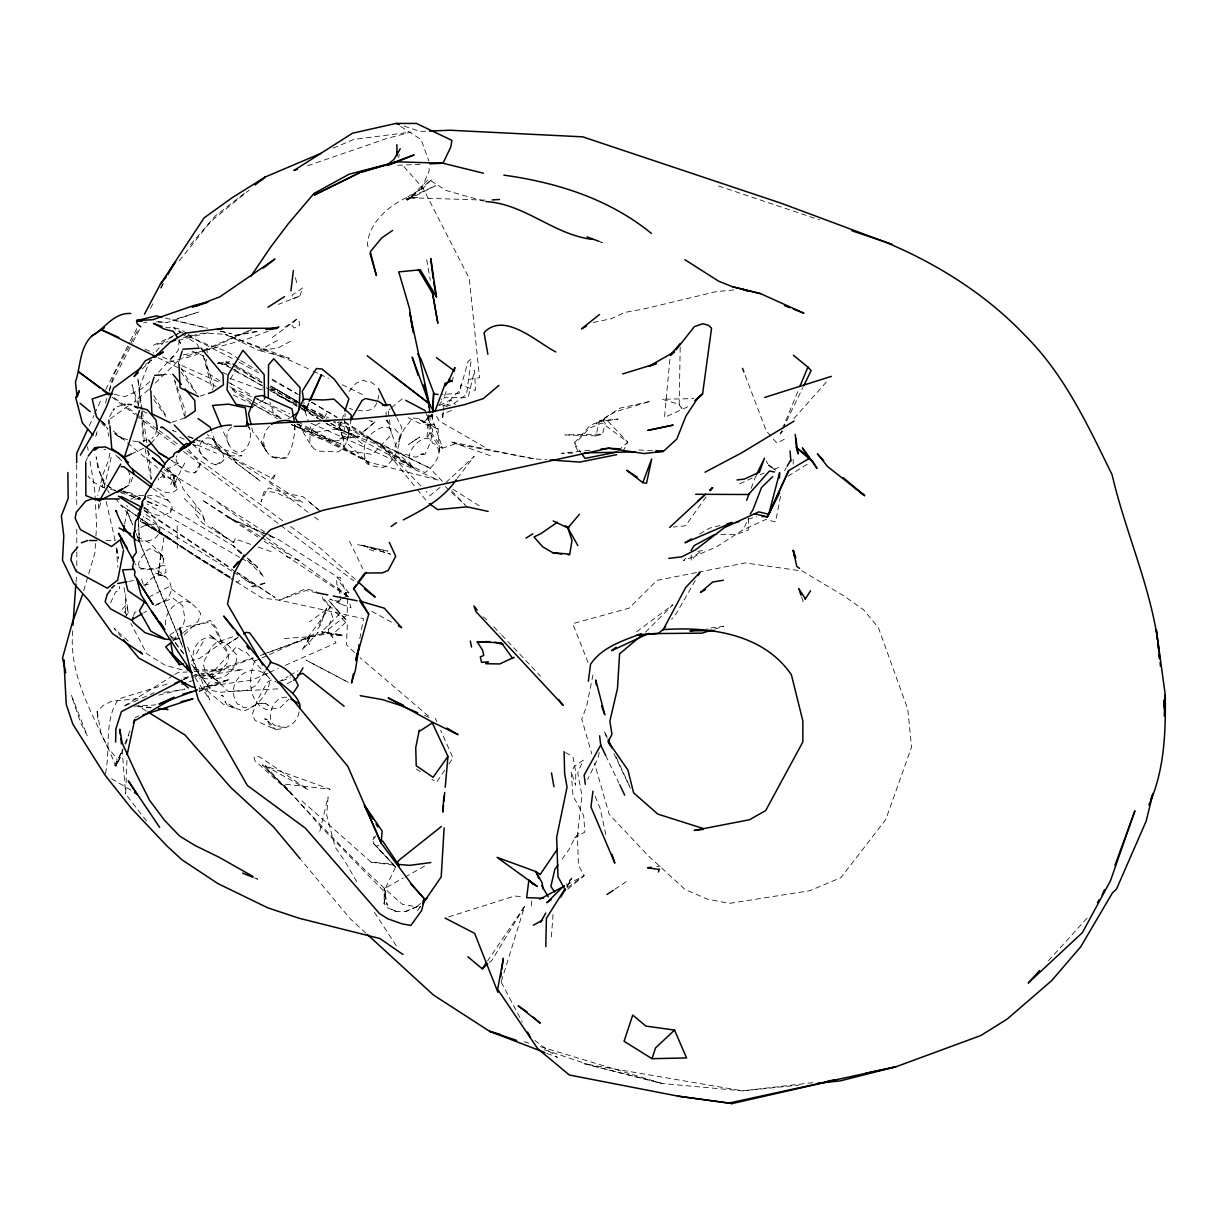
<?xml version="1.0" encoding="UTF-8"?>
<svg xmlns="http://www.w3.org/2000/svg" width="1227" height="1227" viewBox="0 0 1227 1227"><rect width="100%" height="100%" fill="white"/><g stroke="black" fill="none" stroke-linecap="round" stroke-linejoin="round"><path stroke-width="0.75" stroke-dasharray="5 3.75" d="M793.194 464.189L793.24 455.508M125.553 612.748L125.767 594.037M386.045 416.981L386.106 412.195L390.201 408.79M680.203 347.287L679.191 404.389L681.721 408.346L678.868 404.297L662.12 399.25L693.7 398.637M347.563 598.638L347.149 615.064L322.532 633.792L321.719 631.752L339.971 613.469L328.606 600.325L347.149 621.138L330.723 636L342.9 635.157L321.719 631.752L330.569 634.037L342.9 635.157L326.658 632.626L310.109 636.736L267.517 652.825M748.501 518.377L748.209 530.202L735.694 534.65L716.123 534.681M138.114 540.647C168.222 545.57 164.188 511.444 137.7 529.543M400.109 434.925C399.603 446.935 394.849 461.659 383.407 467.456L375.784 466.628L368.115 464.466L365.876 462.548L363.852 451.981L364.634 445.508L368.039 436.551C373.637 431.965 382.839 423.53 389.864 428.668L394.434 428.392L400.109 434.895M72.746 630.785C67.93 679.973 98.574 722.488 115.844 766.185L121.734 754.912M178.958 339.833L178.59 349.71L168.636 362.072L193.237 355.968L205.17 350.784M284.419 638.485L310.109 636.736L328.253 633.792L328.514 626.337L332.594 617.104L329.388 607.534L335.815 608.669L347.149 621.138M146.504 820.97L125.66 794.022L126.013 784.667M126.09 782.795L127.01 758.455M102.194 486.935L102.286 484.772L103.145 488.499M344.879 418.652L343.269 445.83L348.33 450.907L372.394 454.404L391.474 434.741L387.701 407.395M344.94 416.858L345.094 413.284M432.794 414.297L432.579 419.726L442.625 448.162L455.125 443.867L533.76 458.791L546.644 459.711M184.986 416.106L185.216 410.646L175.17 381.152M213.237 388.146L213.375 384.511L203.329 355.002M432.502 414.741L432.303 418.422L433.606 414.925M174.203 485.923L173.82 480.432L177.301 489.128L174.203 485.923L173.912 475.877L167.317 466.981M95.476 543.469L94.893 552.948L88.497 574.558M95.936 535.892L96.626 524.512L94.556 487.886L89.448 457.87M192.731 444.327C200.753 450.524 212.164 474.634 224.081 459.68L222.777 453.162L212.532 438.438L216.397 445.447L211.903 432.165M428.422 414.711L426.935 438.883L430.738 430.708L429.772 414.419M551.398 936.814L553.116 913.348M159.679 530.954L159.955 527.365L152.47 518.929L143.176 512.717M138.467 405.738L140.062 385.922L150.292 359.174M294.465 424.649L294.281 429.373L294.817 423.959M439.373 450.171L438.07 428.898L418.468 418.591L412.701 417.932L403.959 429.45L395.002 446.076L395.554 451.015L412.103 466.337L424.925 472.548C433.054 467.088 440.585 457.288 439.189 446.919M443.361 412.149L442.748 419.327L442.134 414.051L454.389 409.496M443.499 410.355L443.959 404.971L449.22 404.082M75.997 582.073L76.641 574.604M298.774 424.082L307.502 439.833L313.897 448.791L318.652 451.091L338.054 451.935C349.035 445.892 354.71 423.806 337.517 421.582M669.896 359.327L664.497 417.41L688.838 406.29M196.09 505.631L195.277 513.53L202.394 523.009L233.345 542.395L238.559 540.064L251.014 544.481M158.467 574.573L159.188 568.178L160.768 565.739L165.522 565.785L165.967 572.365L161.427 575.018L158.467 574.573L160.538 555.233M105.445 773.577C110.844 748.961 103.421 720.663 118.62 698.945L170.645 682.964M156.734 429.251L155.614 434.404L151.872 438.545M348.652 432.564L350.186 424.143M159.188 568.178L163.927 537.595M602.718 420.493L605.294 423.054L602.534 434.143L564.88 434.925L595.969 435.892L599.359 421.198L620.233 408.085L650.785 401.183L614.819 411.965L596.107 423.913L599.359 421.198L617.979 419.097L599.359 421.198M158.636 478.545L158.237 479.987M452.318 382.042L453.284 376.582M124.602 523.944L127.899 508.515L126.841 505.355M398.637 157.7L399.281 154.127M351.213 419.067L346.827 442.901L368.959 463.745L364.818 459.68L364.71 458.131M359.802 638.638L361.152 631.368M361.49 629.558L363.514 618.669L279.373 600.172L262.317 598.101L231.75 579.098M188.544 449.327L200.246 463.806L199.526 467.548L196.228 471.843L194.618 472.916L186.933 471.689L171.351 460.34L176.121 463.223M109.878 453.208L108.421 460.631L102.501 475.892L97.807 495.693M176.044 458.929L176.519 461.659L181.795 468.085M592.978 674.927L586.782 705.602L581.782 719.191L591.813 753.945M599.205 752.519L598.07 758.117L587.687 779.39M780.541 496.275L775.541 521.904L765.587 519.542L742.366 530.263L716.737 546.675L695.019 556.153L691.23 560.662L691.154 552.119M377.962 399.327L378.836 395.278M100.599 502.687L98.85 510.141L98.068 499.297M104.08 487.794L111.902 454.251M143.375 507.901L149.817 510.846L144.326 507.564C148.728 513.423 156.535 516.26 163.559 515.064C184.97 509.144 160.231 493.469 152.9 488.576M319.802 831.262L328.115 796.937L326.673 814.897L335.216 847.259L345.186 861.645L358.391 884.636M255.093 660.264C248.115 676.246 247.394 701.905 266.397 709.651L279.986 707.872L288.851 699.129M399.91 437.824L398.836 442.057L400.876 436.367L401.842 427.64L396.781 417.763M109.586 416.689L113.068 410.416M97.148 431.674L95.568 437.042L96.672 433.392M105.507 403.008L107.086 397.625M109.172 390.462L113.881 374.342L139.05 327.824M83.712 590.754L87.961 576.353M133.605 615.586L134.525 612.426L138.037 611.123M109.372 391.26L112.132 382.103L132.209 343.529M501.352 981.416L524.589 906.416L487.533 961.002M178.222 363.621L179.94 358.223M341.351 421.689L339.02 428.744L313.836 432.517L311.474 430.309L309.189 423.591M341.934 419.925L344.266 412.885M446.168 391.551L444.818 395.539L441.306 399.527M296.719 319.143L291.274 324.618L294.189 328.069L299.833 325.017L298.928 320.983L296.719 319.143L283.468 328.1M299.817 296.075L302.762 287.916L292.333 294.94L291.796 299.112L299.817 296.075L278.452 304.357M132.654 477.38L130.093 484.481L123.528 488.361M125.629 744.237L128.866 735.356M85.43 462.104L88.191 456.076M751.169 488.331L755.648 476.383L764.283 473.024M744.605 527.043L747.228 520.125M308.56 403.085L305.201 411.812L308.621 421.904M123.083 749.068L117.04 764.528L116.994 758.807L107.301 746.737L100.875 733.194L97.132 711.553L97.777 710.479L97.685 718.838L97.132 711.553L103.237 705.372L111.703 701.184L140.001 698.516M115.844 766.185L122.117 750.556M124.909 743.608L130.476 729.728M373.683 843.67L395.631 867.029L373.683 843.67L372.809 839.789L374.097 836.584M782.78 431.152L780.295 433.975L781.752 430.447M782.473 428.683L798.455 389.971M299.097 711.982C297.149 723.807 286.612 729.129 275.446 729.375L255.093 720.464L252.256 714.39L257.179 700.663L267.103 682.381L271.75 679.743L275.922 681.813M215.615 464.972L224.081 459.68M170.844 509.818L170.17 512.625M170.737 484.588L174.188 476.69L173.406 474.496L180.001 481.214L183.314 489.098L202.026 512.748L204.94 522.349L203.728 517.748L183.667 497.871M308.897 403.392L305.201 411.812L303.882 402.456M176.351 457.088L176.933 455.877M89.234 425.784L93.958 415.447M94.74 413.714L101.81 398.208M105.737 389.603L129.479 342.44M110.583 602.871L115.568 591.981L119.556 590.003L119.264 586.199M395.37 867.366L385.554 887.995L384.143 903.655L386.842 907.52L395.922 911.431L405.6 911.508L419.097 905.833L405.6 911.508M578.96 833.056L574.65 837.98L569.543 848.716L560.064 862.06M780.295 433.975L781.952 430.539M782.795 428.837L802.795 387.701M154.97 605.663C179.387 597.012 174.571 576.429 151.933 568.469L137.301 569.159M342.41 598.653L347.164 595.939L348.851 592.534L340.293 583.377L340.646 577.687L337.747 577.196L277.501 538.883L268.836 535.141M184.771 462.932L174.986 482.518L159.173 469.312M200.246 463.806L194.633 472.901M114.525 765.771L122.225 750.74M622.702 451.919L627.749 442.134L605.77 418.959L590.218 425.294L573.776 443.576L579.328 453.162M235.354 538.546L233.345 542.395L212.01 527.242L228.759 539.834M133.083 341.842L140.062 328.437M150.538 308.299L154.019 301.597M160.998 288.176L163.62 283.146M376.735 402.916C374.189 410.662 365.309 411.919 358.361 410.247M566.981 887.213L571.782 878.118L566.537 883.287M130.353 340.784L137.424 327.486M160.63 287.962L163.329 282.977M324.265 417.763L327.011 412.717M203.13 641.736L195.63 655.034M784.559 470.815L786.292 467.748M307.456 640.417L309.449 644.436L307.548 637.979L310.063 635.371L309.526 637.994L301.781 650.341L318.192 632.334L268.851 654.865M695.295 580.54L676.368 613.439L671.583 619.328M567.181 886.017L571.782 878.118L566.705 886.139M420.109 906.416L417.456 910.833L420.692 906.523M524.589 906.416L491.874 960.434L489.113 962.812M230.293 379.189L235.845 370.063L232.839 369.848L263.038 386.014M303.422 405.293L306.566 407.134L308.253 411.29L305.937 408.131L307.716 407.548L305.937 408.131L303.422 406.781M349.035 391.444L355.999 383.299L363.299 380.155L365.83 381.336L369.373 381.122L376.858 386.045M265.139 671.307L256.167 685.418L247.44 690.172L228.191 691.537L217.685 681.123L207.823 673.286L205.124 672.396L203.59 664.881L204.249 661.062L211.213 647.135L216.473 642.35L235.369 635.923M172.93 640.954L177.915 633.362M144.771 586.077C148.881 579.972 156.473 572.457 164.479 576.199L154.893 572.733L165.446 576.859M444.772 770.127L436.567 782.335L431.904 779.252M448.883 764.022L452.993 757.918L440.662 730.31M706.092 496.858L685.525 525.785L673.194 527.027M457.334 478.269L474.22 456.352L445.784 482.625M438.699 405.57L444.68 397.257L468.1 397.671L474.604 370.186L475.401 390.355L460.754 384.864L460.079 390.217L452.502 397.257L447.41 404.971L440.447 405.447M307.548 637.979L330.37 606.751L309.649 621.752M125.031 617.38L128.39 612.825L123.421 584.205M156.105 351.704L164.234 341.259L174.096 335.922M179.249 260.768L211.105 221.121L249.234 190.078M151.136 443.392L158.498 434.481L157.915 433.07M372.809 839.789L376.459 835.434M190.492 244.679L215.17 216.075L244.694 193.053M158.682 372.21L172.286 356.827L177.823 355.891M793.992 418.514L827.627 380.585M1048.441 960.772L1087.597 917.566M122.225 609.221L126.32 604.85L128.39 612.825M263.529 400.063L252.317 407.165M148.498 389.68L134.142 401.904M155.338 383.008L180.001 359.02M430.017 415.984L426.382 419.266L431.413 415.033L421.382 424.297L407.931 417.502M686.046 558.07L683.362 560.616L692.289 557.165L702.81 550.309L697.933 551.46M567.718 889.207L584.113 875.603L578.454 865.296L577.411 835.035L581.951 795.709L577.748 772.826L583.27 760.126L574.221 766.446L571.215 772.688L573.009 795.817L583.684 815.526L584.834 832.059L574.65 837.98M142.194 368.913L151.657 359.986L145.568 364.465M618.209 450.815L627.749 442.134L602.074 422.962L589.374 428.208L574.834 443.852L580.969 452.594M149.725 381.658L141.427 389.02L124.909 396.612L114.356 394.373M420.539 903.486L416.567 906.845L402.364 904.299C353.054 861.553 309.741 813.102 265.093 765.832L330.186 789.252L283.238 784.007L320.37 826.292L383.806 891.139L387.241 905.25L384.22 888.21L384.143 903.655L385.554 887.995L403.346 877.995M645.54 632.089L672.856 604.804L635.908 632.288M110.154 418.852L128.022 406.152M127.823 470.202C132.455 477.15 129.817 488.775 120.154 489.328M391.566 407.655L402.487 398.606M440.11 487.318L430.156 495.539L426.183 491.413M173.145 640.908L182.025 633.699M183.513 632.503L189.433 627.703L210.369 620.341L216.09 627.58L221.78 642.779L199.909 658.132L191.489 660.847M175.568 639.865L179.602 638.147C176.182 640.647 172.47 637.81 170.093 635.264M272.21 337.532L291.735 323.253M567.702 887.504L584.113 875.603L566.015 885.219M184.28 635.019L198.299 621.061L200.691 613.561C193.559 601.629 178.636 596.322 169.142 586.629L149.878 596.613M177.301 489.128C170.737 496.644 160.829 490.892 154.127 486.168M784.252 439.281L777.044 443.162L771.921 437.395M169.955 634.942L183.145 625.77L184.863 618.822L182.808 605.785L173.084 598.224L155.568 604.681M614.819 889.268L628.899 879.866M294.633 425.109C295.968 431.321 293.376 437.333 292.747 443.499C291.167 448.315 287.977 459.45 282.854 458.054C264.833 461.827 257.931 438.361 268.943 426.72L269.541 426.475M254.848 705.142L251.826 707.12L245.124 707.718L243.299 707.611L240.829 704.375L237.655 704.283C222.194 682.672 252.271 656.384 269.909 678.93C269.296 693.301 256.995 707.197 243.483 710.97L223.498 704.313L207.225 690.709L206.949 686.936L216.289 668.27L236.428 646.782L242.839 651.338L246.458 652.442L269.909 678.93M237.409 637.825L225.047 645.724L237.946 637.488M173.16 675.54L123.252 706.583L140.43 698.869M174.771 674.543L177.992 672.534L187.271 671.982M788.071 476.137L807.136 464.327M124.234 487.809L127.148 486.03M288.161 418.821L292.563 416.168M231.811 427.226C221.765 432.947 228.529 451.751 239.173 452.41C249.28 450.907 252.731 435.692 248.774 426.521M699.651 534.021L709.436 528.177L720.034 525.539M143.59 612.887L146.657 611.107M147.179 496.03L153.973 494.926L167.992 500.355M278.36 682.105L288.207 676.43M289.848 675.479L298.054 670.74M340.83 599.558L337.655 601.368L340.937 604.144L350.983 607.794L349.22 601.383M404.971 877.09L425.984 865.265M287.225 683.654L293.514 680.203M175.737 335.032L180.676 332.364L175.599 334.772M277.486 340.462L258.882 350.493L225.108 334.235L202.271 333.177L182.44 338.085M290.446 341.29L277.777 348.115L258.882 350.493L289.342 358.345L225.108 334.235L290.906 360.707L311.413 370.324M166.32 469.512L179.05 462.794M135.353 717.565L138.712 715.816M117.132 406.812L123.942 404.45M183.421 679.743L186.78 678.01L242.961 669.773L193.421 669.835M198.958 691.2L215.523 682.703L229.372 679.543L199.188 691.491M439.573 405.447L450.478 399.895L455.462 404.435M319.971 423.024C311.091 426.29 307.317 438.514 311.781 446.613M173.912 335.569L153.605 345.216L168.022 341.643M251.78 329.572L206.888 350.048M131.182 454.067L146.412 446.919M739.728 483.837L754.053 477.134M142.133 698.086L154.157 692.688M183.344 679.559L186.78 678.01L183.191 679.114M267.685 673.163L251.918 680.141L199.602 687.411M269.434 672.381L278.192 668.516M285.201 665.402L335.983 642.933L330.569 634.037M255.093 660.908L260.247 658.638M261.98 657.887L267.133 655.617M160.139 477.625L161.826 476.643L165.246 477.87L162.608 474.527M248.237 331.029L198.13 352.456L183.038 357.164M194.771 674.144L205.108 678.761C215.139 679.482 219.94 671.583 225.461 665.218C235.477 652.427 216.903 639.712 215.032 627.641L209.802 622.258L181.903 627.304M333.054 148.222L353.882 139.403L410.922 132.117L386.505 138.574L304.587 166.826M773.992 469.281L778.501 467.548L779.206 471.168M268.146 331.213L248.56 338.621L207.133 349.986M253.329 658.193L196.443 679.451M260.415 655.509L265.738 653.5M184.909 417.916L171.949 422.226M229.863 378.299L259.142 389.128L263.452 387.579M281.827 680.847L290.523 677.687M177.578 638.853L179.663 638.209M174.265 484.834L173.881 482.64L176.642 481.674C182.838 476.705 167.087 471.781 165.093 467.748M183.774 677.933L216.504 670.356L252.854 657.733M263.606 653.976L315.6 635.831M147.056 439.772L143.099 441.168M156.489 321.765L167.332 322.44L198.559 312.041L172.67 320.094L207.547 328.207M445.708 406.689L452.717 404.343L466.567 394.434L471.352 358.821L468.024 361.459L459.174 393.223L441.613 394.619M199.173 689.267L229.372 679.543M189.173 681.752L194.633 680.019M714.712 629.129L723.777 626.245L706.859 628.546M448.591 916.937L514.512 896.032L523.791 896.784M200.108 396.091L208.406 393.499M287.118 457.886L282.854 458.054M378.882 845.311L376.352 846.063L395.6 866.983M286.781 697.258C276.596 696.369 269.909 707.81 270.553 716.783C269.848 726.537 279.296 727.304 285.845 727.243M208.314 332.64L179.357 340.094M747.918 519.159L756.752 516.69M205.338 350.477L179.663 355.585M595.969 435.892L602.534 434.143M216.504 670.356L189.127 671.875M158.682 695.126L184.648 688.853M277.593 726.277L279.557 725.801M143.574 322.9L146.857 322.134M186.427 336.106L193.728 334.557M593.193 322.471L611.153 318.759L624.666 312.456L644.374 308.867L715.97 291.673L734.743 289.848M696.399 572.58L656.905 580.386L629.144 608.132L572.702 623.669L588.086 662.565M698.27 572.211L745.295 562.917L802.151 571.015L843.823 595.847L863.563 609.773L878.425 627.718L907.781 709.237L911.554 747.12L885.771 819.575L840.878 877.719L809.544 890.771L729.206 903.409L707.028 899.008L684.942 889.376L648.101 855.648L609.221 814.329L594.451 763.102M256.826 331.305L232.977 335.799L258.621 331.397M128.697 581.414L134.203 580.386M170.2 474.956L173.482 475.202L177.271 477.625M218.651 363.008L226.059 361.72L228.544 363.161L224.096 365.155L226.612 362.026L229.418 361.766L233.958 364.726M468.392 379.388L479.542 377.686L469.281 278.544L423.1 188.283L402.195 164.725M272.317 389.143L276.811 389.572L297.164 401.597M164.096 692.35L184.648 689.497M656.767 866.553L660.448 866.063M143.375 585.049L148.682 584.374M270.891 390.293L276.811 389.572L270.707 386.413M812.795 1082.674L742.565 1090.864L662.166 1083.502L583.96 1063.748L742.565 1090.864L798.884 1085.128M213.82 676.537L210.338 676.936L203.498 674.835L201.749 674.052L199.74 670.448L196.887 669.651C189.633 659.589 192.547 642.565 205.032 638.255C215.814 635.141 222.961 646.675 228.437 654.098M589.773 450.263L561.583 453.3L572.902 453.085M143.697 495.263L137.163 495.708L130.875 499.19L139.648 498.883M277.808 688.838L220.477 692.197L198.789 688.132M161.903 374.895L170.982 374.312M335.431 421.689L333.284 421.827L429.496 467.932L442.441 481.352M133.896 706.169L155.829 704.881M397.686 165.292L420.34 164.265M425.677 131.197L420.079 131.427L402.87 125.706M165.568 327.716L173.559 327.67L180.338 329.311L186.611 333.269M105.89 540.616L114.985 540.693M348.851 592.534L345.554 592.503L347.901 596.583M137.715 441.751L132.547 440.892M638.807 449.972L653.914 450.846M158.36 321.873L167.332 322.44M271.673 456.873L280.017 457.763L275.477 457.058M301.934 800.909L371.198 862.198L393.284 864.007M217.578 363.253L226.289 364.465L217.608 363.514M485.125 200.108L406.382 197.67C387.701 206.627 369.281 222.486 367.379 244.372L368.437 248.038M119.096 491.736L130.522 492.809L141.32 498.975M137.685 706.537L150.921 707.826M219.449 641.292L226.243 643.132L236.903 655.003C237.777 668.04 223.191 684.252 209.679 676.169L207.823 673.286M151.274 707.534L138.298 706.016L146.366 711.016M371.198 862.198L395.569 865.342M115.522 490.248L106.657 488.898M235.814 581.675L238.421 582.073L239.158 580.616L243.391 581.598M193.114 444.91L196.259 445.478L192.992 444.787M316.857 592.748L305.876 590.57L279.373 600.172L305.462 588.837L316.535 591.368M533.76 458.791L450.37 441.766L490.171 455.585M259.142 389.128L262.655 389.895M357.717 544.619L387.732 551.122L360.385 544.895L390.462 554.144L363.591 545.8M484.052 201.182L446.199 190.507L428.545 179.28L407.241 200.2L419.143 190.292L406.382 197.67L417.41 197.44L406.014 199.234L435.493 185.768L408.591 199.295L431.628 179.495L420.355 190.983L429.128 170.967L429.021 166.028M369.266 549.405L376.49 552.073M220.4 331.198L231.412 333.759L220.415 331.152M165.476 318.084L207.593 328.1M302.164 406.091L307.716 407.548L302.885 404.757M127.685 439.849L117.777 435.861L113.191 432.257M181.995 669.85L165.108 665.233L146.78 653.73L130.952 623.531M103.973 449.266L105.767 449.757M286.198 556.659L299.679 560.448M120.798 492.64L140.369 499.236M524.113 1041.738L531.368 1043.932M540.463 1046.677L662.166 1083.502L590.616 1065.251L543.714 1049.484M301.459 405.523L306.566 407.134L303.299 405.232M598.975 241.52L602.35 242.593L598.945 241.32M718.547 185.952L819.682 219.924M291.581 424.665L341.091 444.097L296.98 423.652M258.115 547.012L274.127 552.687M147.393 501.828L157.93 505.723L147.531 501.26M369.051 420.508L372.379 421.751L370.033 419.941M176.151 431.812L172.593 430.462L175.967 431.858M188.575 436.505L197.47 439.849M199.249 440.524L241.918 455.892L227.762 455.861L226.964 452.272L207.332 434.45M546.813 1053.333L557.549 1057.459L534.834 1040.481M188.007 436.643L193.16 438.699M194.878 439.373L205.185 443.484L273.33 478.99L275.738 473.392L269.863 481.107L269.848 482.855L308.744 512.871M254.296 877.872L257.624 879.222L254.633 877.443M291.443 424.603L326.673 439.205M123.283 490.861L140.599 498.285M267.087 534.389L227.194 517.134L267.241 534.957M191.995 351.014L204.265 356.351M218.299 362.44L232.332 368.545M179.663 437.226L184.924 439.527M197.194 444.88L216.489 453.284M268.974 535.739L274.204 538.055L266.29 532.993M145.047 349.174L153.774 353.069M162.516 356.965L179.97 364.756M181.719 365.539L220.139 382.686M230.615 387.364L255.063 398.284M256.811 399.066L289.986 413.867M310.952 423.223L438.422 480.14L368.499 462.058L293.161 424.726M349.358 408.146L352.609 409.634M222.516 372.302L227.225 374.48M340.937 604.144L329.818 599.037L340.999 602.181L340.201 596.475M313.13 371.121L318.253 373.514M319.971 374.327L328.514 378.33M342.18 384.741L364.235 395.431M297.164 404.496L276.535 394.603L296.765 405.431M304.035 407.793L326.382 418.499M104.678 487.993L93.39 482.104L88.114 476.383M424.481 715.264L429.665 717.734M137.209 536.843L150.461 543.3L162.393 555.8C169.556 570.524 141.473 573.914 134.985 563.561M249.602 376.06L262.593 382.425M270.63 389.158L301.382 404.404M303.084 405.247L328.713 417.962M337.241 422.195L429.496 467.932M157.9 357.686L216.105 386.536M233.237 395.017L281.182 418.775M146.979 496.904L174.847 510.907L233.237 545.816L241.658 553.162M122.838 491.275L139.065 499.772M111.565 778.731L131.488 790.464M296.827 424.143L368.499 462.058L298.468 422.149M298.437 406.321L322.041 418.944M330.462 423.453L414.726 468.53C392.088 451.781 368.299 436.935 344.756 421.643M232.348 358.514L184.817 334.143M238.958 362.118L260.431 373.821M271.995 380.109L298.36 394.649M142.654 410.784L147.593 413.468M245.385 580.034L252.808 584.083L233.406 572.089M371.812 611.337L395.002 624.068M265.093 765.832L308.314 789.759L260.032 757.105L256.29 756.077L254.066 757.504L254.955 760.74L292.578 794.866L262.302 764.82L292.578 794.866M239.756 557.395L147.179 504.006M241.382 558.3L257.624 567.303L247.593 558.454M229.372 576.797L142.562 522.273L232.44 578.53M327.072 423.668L350.845 437.226M230.078 383.161L252.869 396.152M254.495 397.088L291.965 418.422M311.443 402.134L337.287 417.701M266.397 387.809L296.857 405.217M183.206 333.223L173.559 327.67L180.722 332.9M484.45 447.042L439.22 420.984L435.539 414.649M565.57 752.519L572.994 756.798L575.816 772.381L575.57 785.403L571.889 773.823M301.275 403.821L273.943 388.008L296.781 401.398M251.673 400.708L229.357 387.088M253.299 401.658L282.731 418.683M294.173 425.309C310.86 435.861 334.005 449.435 352.026 433.791L338.575 439.036L359.756 436.72L333.361 427.379L372.901 442.748L414.726 468.53L343.606 421.843M232.731 363.698L262.455 381.06M270.722 385.876L297.149 401.306M303.744 405.155L326.873 418.652M165.706 536.23L140.338 521.398L141.688 517.411L143.114 521L141.059 518.76L193.759 554.773M239.081 359.634C224.096 346.382 203.452 346.766 188.176 334.25M240.722 360.615L257.241 370.293M272.103 379.02L296.873 393.545M311.735 402.272L336.505 416.812M226.059 361.72L235.139 367.042M235.891 367.471L262.103 382.809M269.833 387.333L301.413 405.815M302.854 406.674L325.983 420.201M224.495 363.821L232.67 368.621M234.311 369.572L262.118 385.876M270.293 390.677L299.741 407.947M301.367 408.898L317.732 418.499M325.907 423.284L329.173 425.202M134.817 539.159L139.403 541.843L138.329 518.223M164.081 469.619L210.891 497.487L264.71 531.966M305.937 408.131L323.391 418.76M331.336 423.591L340.861 429.404M250.615 402.333L235.047 392.226L229.786 386.306M252.21 403.3L277.532 418.852M301.643 408.1L322.302 420.876M231.78 571.092L142.853 516.122L143.804 516.874M209.679 676.169L217.685 681.123L205.124 672.396M230.139 578.101L194.756 556.092L138.176 516.981M452.855 489.205L481.72 507.365M260.001 536.429L202.01 499.926L257.793 536.966M261.612 537.441L287.379 553.668M117.777 435.861L124.985 440.416L114.571 433.514M142.562 522.273L232.593 579.619M400.692 126.442L421.06 139.51L428.913 161.074M228.437 382.226L231.566 384.266M235.477 365.707L252.118 376.566M235.507 571.782L144.234 510.831M237.087 572.81L275.124 597.58L237.179 572.242M220.108 381.045L209.326 373.99L206.842 366.965L206.581 359.312M416.321 768.992L420.999 772.074M264.173 541.199L347.057 596.23M107.531 485.616L115.445 490.892M143.896 509.911L230.86 568.009M190.921 602.932C177.394 596.123 162.056 614.206 166.166 627.442M106.688 485.248L114.51 490.585M139.495 517.733L120.89 505.033L115.905 498.898M136.611 515.907L120.89 505.033L128.114 513.929M314.373 517.058L318.314 519.895M771.814 467.426L778.01 471.874M218.345 502.932L264.955 536.521M266.504 537.641L348.851 596.982M114.172 397.747L137.378 414.68M138.927 415.815L157.485 429.358M159.035 430.493L177.593 444.036M186.872 450.815L284.311 521.935M290.492 526.46L321.428 549.036L355.339 579.374M326.658 632.626L328.253 633.792M182.148 333.943L197.01 344.066L198.82 347.21M482.963 616.813L487.196 619.972M163.375 559.512L162.393 555.8L153.022 549.619L149.633 548.745L145.691 551.276C143.743 555.954 135.108 562.626 140.215 567.84M112.056 397.195L134.863 414.527M136.381 415.692L177.44 446.889M183.529 451.505L279.327 524.297M280.845 525.447L353.836 580.908M351.489 435.202L362.686 444.051M165.752 468.499L173.206 474.42L173.881 482.64M115.721 455.094L121.856 460.662M248.253 426.873L250.139 429.542M309.541 502.349L320.845 511.69L303.13 496.751L286.228 493.361L269.05 487.932L264.004 491.935L261.06 501.659L266.075 491.229L276.259 492.594L284.879 496.828L302.824 502.426L214.142 446.352L260.354 481.091L236.888 463.346L226.964 452.272M101.657 421.29L107.409 426.091M113.16 430.892L126.09 441.689M127.531 442.901L157.731 468.1M428.468 716.093L360.032 657.672M159.725 553.53L162.393 555.8M280.047 418.576L273.437 412.839L270.017 402.349M337.272 587.334L347.164 595.939M247.256 558.055L255.661 565.402L263.912 576.966L245.247 558.009M241.857 553.408L233.237 545.816L243.912 556.659M128.298 641.138L114.096 628.301L121.151 636.813M365.891 933.133L350.401 918.946L301.505 860.418M445.248 486.49L467.042 506.843M354.588 652.503L346.413 644.727L347.364 624.19L334.434 610.709M118.267 457.242L122.225 461.091M412.103 466.337C404.358 457.732 412.763 444.358 421.275 440.002C425.033 437.594 431.889 437.671 432.471 443.177C436.935 444.021 438.944 449.389 439.097 453.469M451.505 490.739L464.45 504.159M420.892 485.923L381.137 444.757L415.953 487.825M493.775 626.782L500.34 633.592M501.659 634.957L540.524 676.108M164.541 476.92L162.577 474.864L170.446 478.913L170.2 474.987M101.227 422.609L107.301 429.159M770.786 436.091L766.277 430.892L743.899 371.95M206.55 459.496C189.51 449.128 207.501 425.232 218.513 446.429M101.994 421.628L106.872 427.287M386.014 420.171L389.649 424.619L387.026 419.956L398.284 452.518L415.8 457.257L423.392 453.714L419.557 454.527L425.048 454.343L430.416 442.395L432.748 430.355L425.079 410.585M100.767 420.217L107.823 428.929M160.875 554.435L162.593 556.567M417.149 489.312L427.962 502.671M161.826 473.561L165.246 477.87M175.4 643.193L183.498 653.746M191.596 664.313L210.108 688.47L191.719 664.221M396.29 945.802L373.483 910.909M169.878 635.448L183.682 653.623M430.922 432.425L442.625 448.162L439.021 446.766L429.527 432.364L427.487 413.852M180.86 371.934L194.05 390.447M153.804 399.603L165.89 416.582M195.17 677.733L209.74 699.911L187.041 645.663M180.952 367.885L196.504 393.422M153.758 395.615L167.363 417.962M766.169 460.969L767.857 463.791M101.657 476.797L106.059 484.159M107.593 490.079L109.218 493.055M501.199 982.183L522.349 1022.106M126.55 615.141L124.786 611.782L125.537 614.62M147.639 450.355L150.169 455.416M349.48 541.138L362.686 568.607M605.693 755.449L618.914 783.102M179.127 340.585L180.492 343.437L179.464 341.045M614.006 753.777L630.387 788.286M607.334 737.887L604.144 730.939L606.506 737.09M616.107 756.982L630.479 788.225M264.986 449.404L261.213 441.03L266.443 451.429L257.532 437.287L252.823 432.011L251.535 426.475M435.263 718.224L436.797 721.675M228.866 444.634L222.026 428.438M595.08 796.216L600.034 808.026L606.368 836.952M182.685 647.258L136.688 535.156M132.593 524.65L127.501 512.257L132.455 524.589M136.212 533.5L182.716 646.767M801.584 596.982L803.317 602.12M141.534 579.006L143.252 584.19M347.026 596.966L342.18 582.058L336.627 577.288L336.796 584.037L339.143 588.883L339.94 594.589M206.289 348.974L207.424 352.532M138.559 405.462L132.041 384.726L136.442 404.112M295.385 277.777L297.394 285.032M202.976 355.355L212.578 389.956M174.311 379.664L184.418 416.106M431.229 414.159L432.579 419.726L431.383 414.113M106.151 501.552L115.185 540.693M108.068 432.732L108.85 436.306M151.013 479.466L145.108 448.852M116.688 548.055L118.651 558.945M426.689 259.618L430.324 280.339M87.531 446.613L88.175 450.37M116.611 548.147L118.053 557.426M142.163 409.634L137.761 377.778L141.044 409.573M142.424 411.505L146.826 443.346M147.853 450.846L151.734 478.944M122.086 749.329L125.66 794.022M141.243 411.444L144.341 441.383M116.335 548.224L117.807 567.211M141.274 414.097L143.406 441.919M138.436 521.168L139.403 541.843M173.912 475.877L174.219 483.699M531.322 900.94L531.49 906.278M177.194 525.785L177.317 550.279M76.688 464.711L76.734 506.414M76.764 529.144L76.78 550.003M76.78 551.889L76.81 570.846M326.551 608.193L320.538 625.157L317.778 628.776L326.551 608.193M375.079 421.873L362.44 432.579L375.079 421.873M419.619 437.073L408.576 444.465L419.619 437.073M265.109 583.009L256.857 586.767L249.94 586.69L265.109 583.009M433.622 424.251L427.64 424.435L418.468 418.591L426.106 424.665L438.07 428.898L433.622 424.251M266.182 703.424L257.103 703.592L265.63 703.608L268.437 705.51L266.182 703.424M266.596 719.344L264.603 718.869L267.747 719.85L266.596 719.344L270.323 725.939L275.446 729.375L266.596 719.344M395.922 911.431L391.321 909.13L395.922 911.431M223.651 696.154L221.121 695.295L224.802 697.181L223.651 696.154M235.032 708.194L227.317 705.096L224.924 701.43L235.032 708.194M348.345 682.381L305.922 660.08L348.345 682.381M171.259 539.619L142.761 521.904L171.259 539.619M214.648 638.669L208.59 634.114L216.259 640.126L214.648 638.669M330.784 607.687L323.1 599.482L322.241 596.659L330.784 607.687M87.301 735.771L80.752 723.194L71.381 695.249L87.301 735.771M104.341 484.128L97.823 467.594L96.12 456.781L99.188 470.309L104.341 484.128M341.167 430.999L338.315 423.407L343.039 439.005L341.167 430.999"/><path stroke-width="1.5" d="M268.314 397.088L268.56 364.787L273.774 358.744L300.124 387.701L299.02 409.971M355.815 585.08L353.514 589.497L366.29 572.273M115.645 742.105L115.859 728.945L121.381 711.66L181.749 680.602M779.513 478.024L779.62 472.564L768.731 514.251L767.473 516.843L762.09 516.46M545.785 946.6L546.414 918.241L564.681 889.345M134.602 539.435L135.875 540.141M72.945 625.141L75.844 583.945M432.87 412.502L433.652 392.64L421.091 359.419L417.686 353.882M133.896 537.319L135.461 521.383L139.709 515.279L140.062 507.702M1157.352 639.405L1156.371 629.942L1165.236 694.819C1165.865 732.028 1164.469 770.541 1148.886 805.004M1164.239 715.954L1165.236 694.819M432.686 411.06L433.652 392.64M443.821 796.216L442.84 812.09L443.53 805.004M444.128 827.903L441.199 876.876L422.84 903.655M428.883 407.272L429.113 403.56L392.149 375.033M108.881 420.109L109.05 424.005M293.36 270.523L290.922 290.86M445.232 787.259L447.962 756.399L432.333 722.918L419.174 731.461M443.867 801.446L444.726 792.581M448.622 379.603L452.057 380.953L445.34 383.391L445.048 385.953L448.024 382.134L454.88 367.486L454.235 371.121M350.615 420.524L351.244 415.109L333.928 399.097L323.345 399.971L303.452 399.158L295.293 417.778L297.916 422.517M144.817 499.144L145.369 494.573L165.553 462.932L169.755 458.039L173.283 456.398L174.372 453.315L190.093 444.818M125.614 458.683L125.353 460.738L130.706 467.717L152.654 485.018M557.411 849.145L540.187 874.483L535.938 871.584L497.088 857.382L537.242 886.446L528.837 880.372L526.659 897.658L543.622 898.256M592.948 791.154L590.954 806.983L614.834 863.118L612.012 854.391M588.331 681.23L590.586 664.236C602.227 646.951 622.749 640.862 641.2 633.623M500.815 976.815L501.322 973.118M501.828 969.407L503.331 958.302L497.641 989.361L537.641 1048.594L569.328 1075.005L678.316 1096.202L732.12 1103.579L835.587 1080.005L827.995 1080.895M141.243 509.389L142.347 501.46M359.404 644.788L355.447 669.911L351.535 683.025L353.361 673.93M123.314 531.168L124.28 525.754M357.103 653.147L355.753 660.402L368.729 614.16L353.529 588.086M356.305 659.39L359.235 644.85M419.297 730.08L415.738 747.672L416.229 765.433M568.224 554.911L569.665 554.696L571.997 540.478L567.856 527.947L553.208 520.954M127.148 754.712L134.449 720.909L174.081 697.657M123.59 550.202L117.731 580.08L107.27 588.193L76.151 571.307L70.844 559.849L71.994 553.944L77.715 547.089M133.129 617.166L132.194 620.325L133.421 622.641L144.97 632.641L164.096 639.037M139.709 515.279L140.553 512.61M150.062 389.757L154.065 377.149M179.94 358.223L182.225 351.014M109.878 425.846L111.764 448.622L124.418 457.242L139.372 410.723M651.997 1058.686L655.54 1047.904L674.559 1030.097L686.583 1057.935L651.997 1058.686L624.068 1041.278L632.733 1015.066L645.908 1026.094L674.559 1030.097M344.848 411.122L348.928 398.79L334.143 379.097L321.965 368.974L316.413 368.545L302.302 391.229L303.621 400.585M658.378 871.983L659.42 869.023M1150.512 800.311L1152.966 793.455L1146.141 821.17L1116.539 888.992L1112.414 892.919L1080.696 946.845L1051.616 980.695L1007.06 1019.162L980.818 1035.542L895.833 1066.815L840.188 1080.91L817.657 1083.211M82.638 594.359L72.209 623.101L62.531 657.979L65.798 672.749M133.406 722.902L134.694 719.344M434.91 411.428L445.34 383.391M746.676 500.279L749.237 493.453M642.779 482.64L651.675 458.99L646.522 483.285L642.779 482.64L626.69 470.248L637.365 477.272M309.219 401.336L321.505 374.741L310.385 400.017M799.912 386.459L807.903 367.103L793.409 355.263M1102.137 895.05L1104.407 889.82M1114.944 865.372L1134.898 810.848L1110.466 880.771L1082.383 932.643L1028.226 983.072L1039.591 970.526M87.669 429.22L76.672 453.346L76.672 462.824M668.715 558.377L681.829 556.828L695.448 549.911L724.221 527.733L758.761 511.874L768.731 514.251L788.685 470.616L808.823 458.668M788.685 470.616L767.473 516.843L754.498 513.76M397.011 863.931L398.637 860.495L441.413 826.477M756.461 474.726L764.482 458.146L759.467 472.18L744.39 479.067L737.044 479.972M803.624 385.984L811.124 370.569L807.903 367.103M609.911 745.157L608.27 741.706L611.951 734.206L609.865 721.185L617.503 688.286L619.589 653.822L641.215 635.709M768.731 514.251L779.651 492.702M170.599 269.725L175.691 261.842M144.479 314.173L160.354 284.25L204.142 217.823L232.332 197.608L265.369 176.933L320.907 153.375M88.191 456.076L94.602 447.702L105.399 446.904L118.129 453.085L128.528 462.579M167.823 274.664L173.222 264.695M244.05 554.957L234.035 573.454L227.501 604.129L262.762 665.08M599.62 735.832L600.724 745.08L584.113 775.173L585.294 784.298M540.678 922.198L545.77 913.026M787.167 466.214L790.633 460.094M144.863 601.414L139.418 610.862L150.875 631.169L165.63 639.19L170.599 639.528M698.132 575.601L700.019 572.319L685.694 587.488L663.224 629.62L658.378 633.193L637.058 635.065L661.108 633.515L702.028 633.147L711.093 630.279M85.752 462.686L85.875 495.631L99.372 500.785L120.721 464.082M351.213 419.067L362.057 400.447L365.431 398.514L378.514 401.367L384.971 405.846M560.739 897.09L565.34 889.176M80.338 455.156L93.988 432.165L106.55 406.735L113.651 387.947L141.013 367.809M400.263 148.789L393.79 159.663L386.367 165.461M302.992 667.902L296.643 678.47L293.514 680.203M422.763 901.983L424.542 899.023L412.287 885.096L381.168 843.164L364.45 805.234L382.118 831.001L381.168 843.164L347.87 766.446L223.743 616.077L232.961 628.132M691.138 550.417L694.068 545.678L714.344 534.681M1097.398 902.597L1099.3 899.575M266.136 669.743L271.121 661.905L249.572 632.764L245.998 632.35L243.575 633.868M805.142 599.267L810.602 590.724M750.28 513.99L752.903 509.941L761.553 487.487L772.596 476.736M676.123 349.818L694.298 326.673L702.81 323.729L708.669 325.4L711.553 328.269L702.58 393.944L695.709 400.109M695.433 400.171L702.58 393.944L697.427 398.56L685.862 416.183L676.813 439.051L663.362 451.383L644.037 453.561L608.561 448.238L601.046 449.036M250.845 276.351L270.461 247.348L288.483 223.498L313.943 193.467L349.204 174.157L397.027 161.811L443.008 163.237L483.453 173.222M467.855 956.753L482.242 968.793L486.475 962.551M130.737 313.483C113.758 312.456 104.832 328.545 91.764 335.983C79.234 348.514 80.767 366.398 75.445 381.919L77.132 397.042L79.387 390.769L75.721 397.548L82.286 422.794L93.053 435.171M292.977 693.378L298.161 685.632C293.437 673.255 282.839 665.172 269.986 662.181M447.962 756.399L433.1 777.32L416.459 765.893M710.418 490.769L712.58 487.717L709.912 490.156M557.963 865.02L554.803 869.452L550.862 886.431L554.711 891.983M456.26 479.772C443.53 498.591 422.978 509.772 403.284 519.911M113.359 410.048L114.234 408.898M358.1 582.058L364.956 573.04L382.272 572.886L388.115 570.509L395.723 556.337L389.312 542.319M238.007 561.782L233.498 567.61L270.507 529.681L323.253 510.202L608.561 448.238L619.911 448.883M160.354 284.25L166.258 276.903M665.617 626.675L663.224 629.62C709.375 626.383 763.194 633.515 791.384 674.758L802.872 721.016L802.826 741.998L765.679 810.602L749.436 819.759L694.237 830.449L703.393 829.36M577.84 545.494L567.856 527.947L579.435 514.297M670.371 354.91L680.264 343.483M110.522 590.064L107.209 594.359L105.123 601.843L110.614 608.914L131.335 620.049L142.056 613.791M179.817 450.478L178.482 452.042M563.914 885.863L546.843 902.658L551.306 899.406M154.341 357.41L170.446 341.95L185.323 333.161L222.977 328.33L276.934 328.269L269.618 329.526M138.145 372.732L134.096 376.551L145.323 360.753L163.375 351.95L158.989 354.956M670.602 355.477L674.559 351.75L649.359 366.045M669.666 527.38L705.663 494.113M709.819 490.279L712.58 487.717M178.268 452.426L190.032 442.947L194.618 442.119M271.489 424.389C277.624 420.677 287.087 418.836 293.667 422.241M697.933 501.076L704.589 495.002M111.718 588.024L114.433 585.57M482.242 968.793L487.748 964.008M694.804 400.8L697.427 398.56M179.94 448.929L186.443 443.422L189.71 444.097M424.511 900.143L427.149 897.919M498.975 385.401L483.254 398.622L464.297 404.726L431.935 411.827L355.953 419.005L246.274 424.573M140.967 511.26L138.099 513.653L138.36 519.297M260.968 180.522L265.369 176.933L255.032 184.986M135.66 530.877L134.034 533.07L134.479 538.592M171.673 642.104L165.752 646.905L179.694 664.666L183.068 663.577M599.512 314.48L581.429 328.897L586.475 326.137M184.05 448.422C197.608 437.502 213.161 424.741 231.489 425.125M263.314 268.1L274.925 259.035L219.863 296.842L192.363 307.302M122.04 538.392L111.565 546.506L80.445 529.635L75.138 518.162L76.289 512.273L85.691 501.137L91.994 498.806L119.28 499.006M489.772 641.583L477.226 641.859L482.671 650.341L483.745 655.448L480.294 656.89L481.567 662.319L488.453 661.859L485.739 663.715L499.788 663.945L514.144 657.289M616.138 647.242L611.567 650.709L648.853 633.393M297.778 412.686L292.563 416.168M146.412 446.919L151.136 443.392M391.122 526.506L396.505 522.687M94.326 450.079L98.267 447.303L94.356 450.018M267.992 307.21L284.449 296.673M392.594 230.415L381.536 238.084L370.309 251.796L376.398 275.538L370.033 253.544M184.909 417.916L195.262 410.938L194.802 400.569L185.016 388.852M606.997 894.498L613.255 890.327M91.764 335.983L104.448 327.701M526.015 538.132L532.809 533.837M122.792 488.699L99.372 500.785M794.099 421.091L741.553 452.901L705.05 472.196M691.507 538.883L684.988 542.779L732.412 522.472L727.105 523.791M557.426 522.181L541.199 533.454L533.99 536.981L542.794 546.889L552.886 552.763L561.537 554.037M121.887 489.328L116.964 492.242L121.826 489.558M533.362 925.235L542.518 920.158M705.433 589.758L700.556 592.35L712.734 581.997L723.317 580.248M539.696 899.222L564.359 886.093M165.614 701.844L174.019 697.473M359.373 172.9L314.281 195.047L361.52 171.642L397.027 161.811L361.167 172.363M121.258 466.72L123.82 466.72L151.488 487.349M124.418 457.242L131.182 454.067M174.035 697.258L158.927 704.114L197.394 689.835M174.755 683.424L181.627 680.325M388.33 165.231L414.128 154.909L386.214 165.246M649.497 366.26L656.399 363.56L622.672 373.928M275.277 328.514L278.836 327.164L265.998 329.588M81.411 542.825L87.7 540.493M208.406 393.499L213.084 391.781L223.421 384.803L222.961 374.434L200.967 348.069M170.446 341.95L175.768 340.002M297.471 675.157L302.67 673.27L344.143 706.246M297.471 169.28L293.897 170.507L352.532 133.206L395.984 123.421L416.444 123.452L451.889 140.353L450.892 146.765L443.008 163.237L429.787 163.835M195.875 306.275L208.007 302.087L194.28 305.37L152.685 319.741L136.611 320.554L137.209 323.867L140.814 326.888M142.562 715.218L193.022 698.777L180.921 701.783M234.25 426.352L246.888 426.198M181.887 684.053L185.538 682.902M764.682 397.425L831.369 376.367M219.311 329.403L222.977 328.33L217.501 329.496M182.9 694.16L192.072 691.553M735.556 522.595L739.083 521.613M324.005 421.49L330.37 420.83M136.611 320.554L142.056 320.891L136.611 320.554L156.304 315.906L161.811 317.21M678.316 1096.202L729.007 1103.058L895.833 1066.815L865.326 1073.395M616.675 454.68L579.773 462.088L550.325 459.972M616.844 452.057L585.049 458.407L581.981 454.051M117.7 583.485L126.872 581.767M695.586 630.095L689.942 630.862L713.838 630.525M430.846 862.55L409.849 865.357L396.965 864.299M651.23 867.274L647.534 867.75L658.746 869.437M382.778 405.416L390.017 404.588L395.938 416.122M123.942 404.45L125.154 404.327M492.242 199.924L499.466 199.464M182.792 349.22L199.142 348.177M154.633 375.355L161.903 374.895M133.651 569.328L122.685 569.849L127.899 590.678L146.473 603.362M429.404 131.059L449.941 130.246L582.748 136.841L781.108 203.207L884.299 241.673C936.324 263.238 985.419 293.943 1024.499 334.864C1064.33 374.235 1087.766 425.171 1112.091 474.726C1126.279 536.352 1154.898 595.264 1159.745 658.792M584.205 452.87L635.095 451.919M655.832 451.536L663.362 451.383L655.816 450.953M695.678 494.282L748.516 494.512L769.467 471.015L774.513 471.996M89.525 540.493L96.795 540.555M477.226 641.859L501.398 642.749L512.687 658.393M567.856 527.947L568.991 528.009M162.455 427.533L160.737 427.395L162.516 427.257L170.154 432.732L184.203 445.662M552.886 552.763L569.144 554.083M277.317 682.503L280.446 682.779C287.885 689.666 300.661 697.181 299.955 708.792M158.498 708.562L167.961 709.482L160.553 708.608M127.823 404.343L131.442 404.726M434.327 393.974L438.024 394.496M503.868 175.139C556.981 182.47 609.298 199.004 651.384 233.406M729.007 1103.058L732.12 1103.579M252.317 407.165L236.075 404.327L227.01 389.833L228.099 374.925L242.931 350.278L264.158 374.649L264.587 399.02M360.217 695.694L382.379 699.589L400.309 705.356L417.579 712.688M195.17 687.457L191.55 686.767L138.789 658.071L123.498 639.65M316.857 592.748L327.839 594.942M333.33 596.031L357.134 600.77M112.608 394.005L109.08 393.269L92.194 398.974L96.427 416.643L100.031 421.122M488.131 511.398L467.042 506.843L437.61 509.604L429.343 503.668M485.892 201.581C525.125 203.943 553.576 234.664 592.227 239.372M684.835 259.664L718.623 281.167L732.642 286.781L760.602 293.667L803.915 313.207L793.348 309.066M732.642 286.781L760.602 293.667M494.91 642.365L503.269 644.42M359.48 600.923L384.281 608.163L401.628 627.703L398.315 625.893M500.493 1034.591L489.588 1031.293L433.468 995.036L367.302 934.422M703.623 828.624L657.825 814.114L633.607 792.841L627.917 770.096L608.27 741.706M395.984 123.421L399.435 124.571M851.875 230.768L891.922 244.204M516.659 1040.389L489.588 1031.293L545.018 1052.643M162.102 326.474L153.406 323.376L164.188 329.066L173.268 331.351L177.762 337.732M587.043 236.872L598.945 241.32M742.258 289.127L747.534 291.182M784.528 305.63L789.82 307.701M242.639 873.133L252.624 877.198M118.85 337.471L101.381 329.68L156.182 356.827M290.906 699.114L299.695 703.945M141.765 507.165L121.105 496.521M403.729 705.356L388.161 697.918L432.149 721.997L458.008 734.666L447.042 728.04M565.371 525.892L568.53 527.426M198.437 396.612L180.093 387.686L179.004 364.68M170.277 422.748L151.933 413.836L150.844 390.83M118.988 527.978L130.583 533.622M445.033 918.072L474.619 933.348L497.947 992.382M405.723 400.324L425.079 410.585M137.715 408.085L134.418 406.306L147.332 409.818L155.998 420.094L157.378 429.358M253.13 876.553L219.342 857.382L194.909 845.418L179.617 836.062L164.387 820.157L149.51 800.219L135.798 772.887L122.179 742.979L119.771 729.221L120.399 734.712M148.728 440.171L158.743 452.717L166.581 457.456M158.743 452.717L169.801 459.404M191.841 672.381L187.455 669.727L186.765 666.338M147.976 712.013L185.032 735.019L230.661 787.366L273.406 826.768L300.293 858.961M555.846 351.95C537.227 342.594 504.282 310.983 484.021 332.655L487.871 354.235M118.406 496.168L140.077 510.647M402.947 954.468L379.895 938.517L299.173 918.271L267.823 907.857L217.839 883.563L181.857 859.713L166.535 845.556L131.136 808.056L105.246 775.403L72.838 724.16L66.243 704.344L63.881 659.896L64.418 663.577M527.411 1012.214L518.162 1005.787L540.187 1023.18L533.085 1017.091M134.403 792.519L137.332 794.559L128.298 780.878L159.633 827.351M198.038 418.576L210.2 427.18L211.335 430.493M807.274 455.508L796.415 447.702L795.249 434.389M768.7 465.202L771.814 467.426M109.54 394.358L78.605 371.781L99.893 387.962M139.05 441.965L159.065 456.567L164.955 464.005M436.429 357.624L454.097 370.723M799.529 568.408L796.752 566.337L793.256 550.34L795.771 557.564M102.93 390.263L109.019 394.895M364.48 588.991L375.14 597.089L358.177 581.905M367.164 355.738L429.113 403.56L433.714 411.474M163.666 466.643L152.347 457.855L164.265 467.318M843.271 477.671L864.59 495.601L827.55 466.536L817.443 453.852L823.716 460.631M853.118 486.582L864.59 495.601M528.837 880.372L533.898 884.575L528.898 880.204M80.077 403.269L90.154 411.674M134.755 538.914C125.001 532.196 120.031 521.107 115.783 510.447L116.795 511.874M181.489 681.767L188.36 687.948M139.679 651.399L142.516 653.96L112.455 633.561L89.019 600.709L73.727 583.408L62.5 560.233L63.789 535.938L61.35 515.907L68.191 498.315L67.868 472.533M188.866 670.463L172.869 654.374L170.952 643.991M142.746 505.892L142.47 501.429L145.093 497.18M174.234 425.033L191.412 442.947M410.708 883.716L424.542 899.023L421.613 910.572L410.876 925.434L402.103 923.87L387.732 918.762L379.358 913.44L305.416 828.194L247.348 785.464L198.13 699.267L179.725 628.163L181.918 633.408M172.808 374.204L181.351 384.45M558.592 699.482L563.116 705.326L475.877 611.552L473.975 605.939L477.211 610.156M164.985 629.604L154.571 616.015L141.028 594.819L136.657 578.392L153.114 604.42L134.495 575.279L135.047 571.598L132.608 567.288L133.651 562.441L132.838 557.319L136.381 552.487L134.249 539.819M236.412 632.641L238.713 635.663M246.78 646.2L249.096 649.221M157.24 618.776L151.488 611.199L192.056 672.979M159.541 621.813L162.992 626.353M170.553 652.35L179.694 664.666L176.78 659.911M360.554 602.258L368.729 614.16M382.655 840.94L399.312 865.817M541.721 885.587L548.27 896.891M805.28 598.699L798.7 588.454L801.016 595.279M812.274 460.769L817.013 468.346L802.397 447.901L811.369 460.646L796.415 447.702L798.056 453.883L795.756 437.932M373.131 819.222L364.45 805.234L365.861 808.792M376.014 823.884L377.947 826.998M433.07 278.544L430.784 258.468L436.444 296.934L420.34 269.802L398.76 271.873L409.481 308.406L413.162 332.532M418.422 269.572L432.64 293.514L437.84 323.253L431.935 289.557M127.363 548.438L118.498 533.3L134.065 561.874M565.371 890.25L557.994 876.799L556.644 837.351L567.058 787.12L564.619 773.393L564.098 751.66M527.641 1032.091L530.279 1037.091M378.56 388.683L386.858 405.692M600.724 745.08L605.693 755.449M619.742 784.835L624.712 795.203M608.132 739.62L612.12 748.301M248.099 425.017L246.75 421.996L247.685 425.002L245.354 407.885L228.513 404.158L212.547 405.447L221.305 426.674M248.038 424.864L246.75 421.996L248.253 425.416M538.837 878.593L535.938 871.584L542.089 882.734L543.162 889.084M742.534 368.391L743.899 371.95M601.567 705.954L604.804 714.774L595.724 679.988L596.368 685.111M120.445 540.724L123.068 548.622M418.131 375.37L412.18 357.134L430.11 405.769L429.113 403.56L429.665 412.609M132.255 468.515L133.942 473.837M424.067 384.48L425.401 390.048M426.306 393.76L428.545 403.023M251.106 424.634L248.529 413.56L255.385 396.612L262.271 395.508L292.011 408.806L294.495 422.272M429.389 404.757L409.895 313.069L412.211 327.563M470.278 641.107L471.536 647.043M433.637 282.21L436.444 296.934M551.506 772.979L553.944 786.706M793.256 550.34L794.084 555.892M120.829 738.363L121.458 743.853M1157.736 643.193L1158.334 648.884M1158.917 654.558L1159.316 658.347M1163.825 701.921L1164.607 709.497L1163.733 700.126M1160.113 662.549L1160.466 666.307M790.035 451.015L790.909 461.214M397.088 151.933L397.18 155.553M396.888 144.694L396.95 155.645M672.887 425.14L647.887 430.386L672.887 425.14"/></g></svg>
